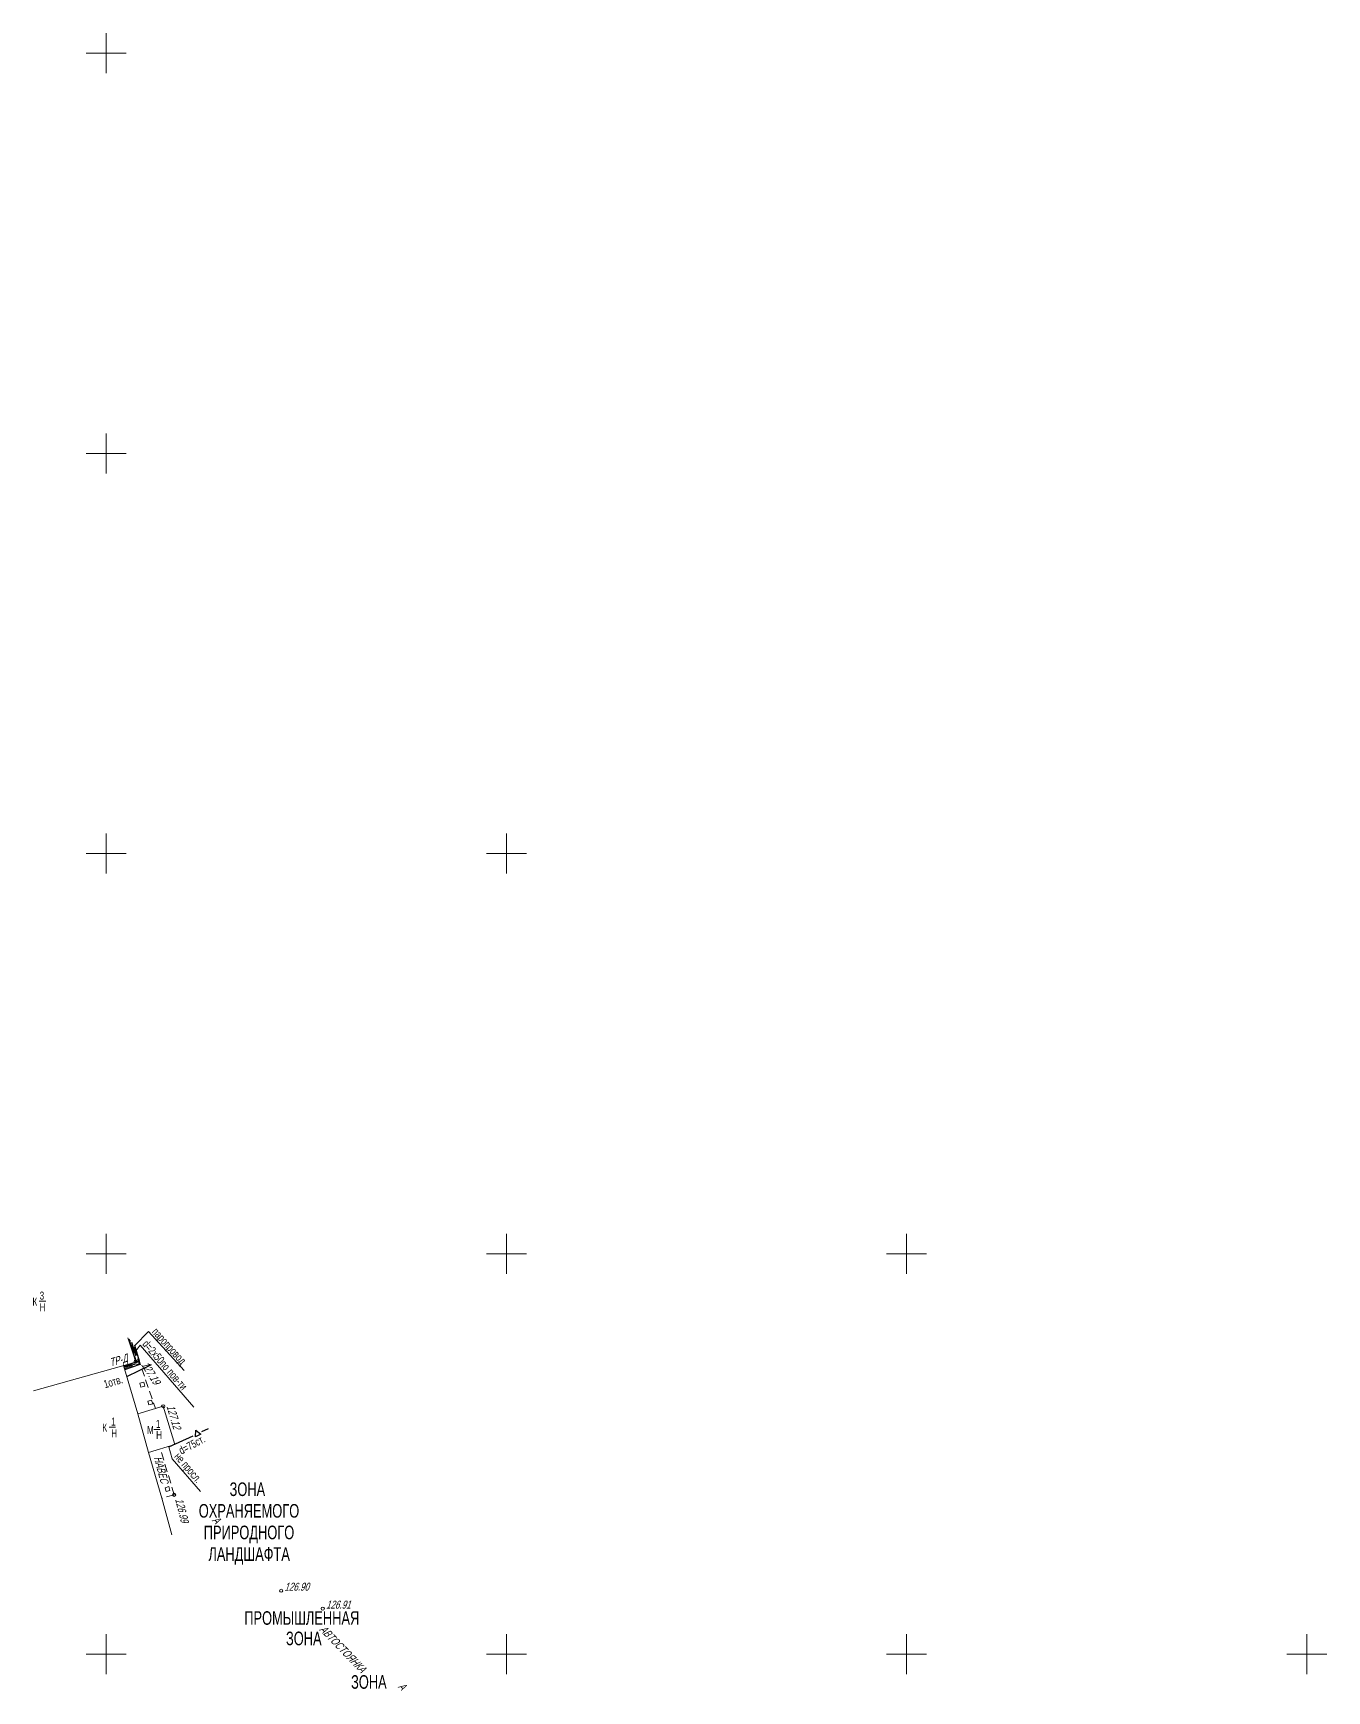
# Model space of a CAD drawing. Extents: x 10098 to 11902, y 8648 to 10202.
# Drawn here: x 10590.9 to 10752.5, y 9395.4 to 9602.5 of the extents above; entities that cross this region are included whole.
import ezdxf
from ezdxf.enums import TextEntityAlignment as Align

# ---------------------------------------------------------------- set-up
doc = ezdxf.new("R2010")
doc.units = 0
for name, color, linetype, lineweight in [('13_Воздуховод подземный', 7, 'Continuous', 30), ('6_Теплопровод', 3, 'Continuous', 30), ('8_Связь', 3, 'Continuous', 30)]:
    doc.layers.add(name, color=color, linetype=linetype, lineweight=lineweight)
for name, color, linetype in [('20_Строения', 7, 'Continuous'), ('23_Ограждения', 7, 'Continuous'), ('38_Высотные_отметки', 7, 'Continuous'), ('50_Красные_линии', 7, 'Continuous'), ('51_Сетка_координат', 7, 'Continuous'), ('52_Топонимика', 7, 'Continuous'), ('Подписи_зданий', 7, 'Continuous')]:
    doc.layers.add(name, color=color, linetype=linetype)
doc.styles.add('mggt', font='russian_1251.shx', dxfattribs={"width": 0.75, "oblique": 18, "height": 1})
doc.styles.add('Style-RUSSIAN_1251', font='RUSSIAN_1251.shx')

msp = doc.modelspace()

# ---------------------------------------------------------------- linework, layer by layer
at = {"layer": '13_Воздуховод подземный', "color": 8, "linetype": 'Continuous', "lineweight": 30}
for p, q in [((10607.83, 9425.9), (10610.85, 9427.28)), ((10611.15, 9427.15), (10611.18, 9427.98)), ((10611.83, 9427.46), (10611.15, 9427.15)), ((10611.18, 9427.98), (10611.83, 9427.46)), ((10611.94, 9427.79), (10612.78, 9428.17))]:
    msp.add_line(p, q, dxfattribs=at)
at = {"layer": '13_Воздуховод подземный', "color": 8, "linetype": 'Continuous', "lineweight": 15}
msp.add_lwpolyline([(10607.83, 9425.9), (10608.24, 9424.38), (10611.79, 9420.29)], dxfattribs=at)
at = {"layer": '20_Строения', "color": 8, "linetype": 'Continuous', "lineweight": 15}
for p, q in [((10603, 9439.09), (10602.97, 9439.2)), ((10603.43, 9437.65), (10603.14, 9438.61)), ((10603.48, 9438.33), (10603.77, 9437.38)), ((10602.21, 9435.86), (10603.16, 9436.18)), ((10603.29, 9436), (10602.34, 9435.68)), ((10603.8, 9436.39), (10603.57, 9437.17)), ((10603.63, 9436.33), (10603.8, 9436.39)), ((10604.1, 9436.27), (10603.76, 9436.16)), ((10603.91, 9436.9), (10604.1, 9436.27)), ((10607.19, 9424.2), (10606.91, 9425.16)), ((10607.62, 9422.77), (10607.33, 9423.73)), ((10608.05, 9421.33), (10607.76, 9422.29)), ((10607.03, 9419.49), (10606.93, 9419.47)), ((10608.48, 9419.89), (10607.51, 9419.63)), ((10608.48, 9419.89), (10608.19, 9420.85))]:
    msp.add_line(p, q, dxfattribs=at)
for points in [[(10602.7, 9439.51), (10603.69, 9436.51), (10602.94, 9436.27), (10590.92, 9432.9)], [(10608.18, 9414.9), (10606.93, 9419.47), (10605.28, 9425.19), (10608.55, 9426.17), (10607.12, 9430.95), (10603.95, 9430.01), (10602.15, 9436.04), (10602.15, 9436.04)], [(10604.19, 9433.82), (10604.68, 9433.96)], [(10604.19, 9433.82), (10604.33, 9433.34)], [(10604.33, 9433.34), (10604.81, 9433.47)], [(10604.68, 9433.96), (10604.81, 9433.47)], [(10605.19, 9431.6), (10605.67, 9431.73)], [(10605.19, 9431.6), (10605.32, 9431.12)], [(10605.67, 9431.73), (10605.8, 9431.25)], [(10605.28, 9425.19), (10603.95, 9430.01)], [(10605.32, 9431.12), (10605.8, 9431.25)], [(10607.34, 9420.77), (10607.82, 9420.91)], [(10607.34, 9420.77), (10607.47, 9420.29)], [(10607.47, 9420.29), (10607.95, 9420.42)], [(10607.82, 9420.91), (10607.95, 9420.42)]]:
    msp.add_lwpolyline(points, dxfattribs=at)
at = {"layer": '23_Ограждения', "color": 8, "linetype": 'Continuous', "lineweight": 15}
for p, q in [((10604.26, 9436.13), (10604.09, 9436.63)), ((10604.76, 9434.71), (10604.43, 9435.65)), ((10605.25, 9433.29), (10604.92, 9434.24)), ((10605.74, 9431.87), (10605.41, 9432.82)), ((10606.16, 9430.66), (10605.91, 9431.4))]:
    msp.add_line(p, q, dxfattribs=at)
at = {"layer": '38_Высотные_отметки', "color": 8, "lineweight": 9}
for centre in [(10603.67, 9436.55, 127.19), (10607.12, 9430.95, 127.12), (10608.48, 9419.89, 126.99), (10621.85, 9407.91, 126.9), (10627.05, 9405.67, 126.91)]:
    msp.add_circle(centre, 0.2, dxfattribs=at)
at = {"layer": '51_Сетка_координат', "color": 8, "lineweight": 15}
for points in [[(10600, 9602.5), (10600, 9597.5)], [(10597.5, 9600), (10602.5, 9600)], [(10600, 9552.5), (10600, 9547.5)], [(10597.5, 9550), (10602.5, 9550)], [(10600, 9502.5), (10600, 9497.5)], [(10650, 9502.5), (10650, 9497.5)], [(10597.5, 9500), (10602.5, 9500)], [(10647.5, 9500), (10652.5, 9500)], [(10600, 9452.5), (10600, 9447.5)], [(10600, 9452.5), (10600, 9447.5)], [(10650, 9452.5), (10650, 9447.5)], [(10700, 9452.5), (10700, 9447.5)], [(10597.5, 9450), (10602.5, 9450)], [(10597.5, 9450), (10602.5, 9450)], [(10647.5, 9450), (10652.5, 9450)], [(10697.5, 9450), (10702.5, 9450)], [(10600, 9402.5), (10600, 9397.5)], [(10650, 9402.5), (10650, 9397.5)], [(10700, 9402.5), (10700, 9397.5)], [(10750, 9402.5), (10750, 9397.5)], [(10597.5, 9400), (10602.5, 9400)], [(10647.5, 9400), (10652.5, 9400)], [(10697.5, 9400), (10702.5, 9400)], [(10747.5, 9400), (10752.5, 9400)]]:
    msp.add_lwpolyline(points, dxfattribs=at)
at = {"layer": '6_Теплопровод', "color": 8, "linetype": 'Continuous', "lineweight": 30}
for p, q in [((10602.82, 9439.37), (10603.48, 9437.18)), ((10603.17, 9438.97), (10603.69, 9437.24)), ((10603.93, 9437.31), (10603.55, 9438.55)), ((10603.72, 9436.46), (10602.18, 9435.96)), ((10603.61, 9436.23), (10602.23, 9435.78)), ((10602.3, 9435.55), (10604.25, 9436.2)), ((10603.48, 9437.18), (10603.71, 9436.45)), ((10604.14, 9436.59), (10603.93, 9437.31)), ((10604.25, 9436.2), (10604.14, 9436.59))]:
    msp.add_line(p, q, dxfattribs=at)
at = {"layer": '6_Теплопровод', "color": 8, "linetype": 'Continuous', "lineweight": 15}
for points in [[(10603.55, 9438.55), (10605.26, 9440.28), (10609.73, 9435.43)], [(10603.74, 9437.93), (10604.25, 9438.6), (10610.92, 9430.86)]]:
    msp.add_lwpolyline(points, dxfattribs=at)
at = {"layer": '6_Теплопровод', "color": 8, "linetype": 'Continuous', "lineweight": 30}
msp.add_circle((10603.9, 9436.52), 0.05, dxfattribs=at)
at = {"layer": '8_Связь', "color": 8, "linetype": 'Continuous', "lineweight": 30}
msp.add_line((10602.56, 9434.67), (10605.66, 9436.17), dxfattribs=at)
at = {"layer": 'Подписи_зданий', "color": 8, "linetype": 'Continuous', "lineweight": 15}
for p, q in [((10591.63, 9444.08), (10592.43, 9444.08)), ((10600.36, 9428.35), (10601.16, 9428.35)), ((10605.95, 9428.05), (10606.75, 9428.05))]:
    msp.add_line(p, q, dxfattribs=at)

# ---------------------------------------------------------------- texts
at = {"layer": '13_Воздуховод подземный', "color": 8, "linetype": 'Continuous', "lineweight": 15, "style": 'mggt', "width": 0.75}
for s, rotation, p in [('не просл.', 310.3224, (10608.44, 9424.64)), ('d=75ст.', 28.1373, (10609.4, 9424.89))]:
    msp.add_text(s, height=1, rotation=rotation, dxfattribs=at).set_placement(p)
at = {"layer": '38_Высотные_отметки', "color": 8, "lineweight": 15, "style": 'mggt', "oblique": 18, "width": 0.75}
for s, rotation, p in [('127.19    ', 302.0768, (10604.32, 9436.17, 127.19)), ('127.12    ', 286.7097, (10607.52, 9430.95, 127.12)), ('126.99    ', 284.1641, (10608.6, 9419.33, 126.99))]:
    msp.add_text(s, height=1, rotation=rotation, dxfattribs=at).set_placement(p)
for s, p in [('126.90    ', (10622.25, 9407.91, 126.9)), ('126.91    ', (10627.45, 9405.67, 126.91))]:
    msp.add_text(s, height=1, dxfattribs=at).set_placement(p)
at = {"layer": '50_Красные_линии', "color": 8, "linetype": 'Continuous', "lineweight": 53, "style": 'Style-RUSSIAN_1251', "width": 0.705883}
for s, p in [('ЗОНА', (10617.63, 9420.59)), (' ОХРАНЯЕМОГО', (10617.61, 9417.89)), (' ПРИРОДНОГО', (10617.61, 9415.19)), (' ЛАНДШАФТА', (10617.63, 9412.49)), ('ЗОНА', (10632.81, 9396.51))]:
    msp.add_text(s, height=1.7, dxfattribs=at).set_placement(p, align=Align.MIDDLE_CENTER)
for s, p in [('ПРОМЫШЛЕННАЯ ', (10624.65, 9403.65)), ('ЗОНА', (10624.68, 9401.1))]:
    msp.add_text(s, height=1.7, dxfattribs=at).set_placement(p, align=Align.CENTER)
at = {"layer": '52_Топонимика', "color": 8, "lineweight": 15, "style": 'mggt', "oblique": 18, "width": 0.75}
for s, rotation, p in [('ТР-Д', 16.4266, (10600.55, 9435.9)), ('НАВЕС', 285.4402, (10605.91, 9424.59)), ('А', 315.0035, (10613.17, 9416.66)), ('А', 315.0035, (10636.38, 9395.87))]:
    msp.add_text(s, height=1, rotation=rotation, dxfattribs=at).set_placement(p)
at = {"layer": '52_Топонимика', "color": 8, "linetype": 'Continuous', "lineweight": 15, "style": 'mggt', "oblique": 18, "width": 0.75}
msp.add_text('АВТОСТОЯНКА', height=1, rotation=313.9371, dxfattribs=at).set_placement((10626.57, 9403.01))
at = {"layer": '6_Теплопровод', "color": 8, "linetype": 'Continuous', "lineweight": 15, "style": 'mggt', "width": 0.75}
for s, rotation, p in [('паропровод', 312.0945, (10605.63, 9440.2)), ('d=2х50по пов-ти', 310.8654, (10604.44, 9438.68))]:
    msp.add_text(s, height=1, rotation=rotation, dxfattribs=at).set_placement(p)
at = {"layer": '8_Связь', "color": 8, "linetype": 'Continuous', "lineweight": 15, "style": 'mggt', "width": 0.75}
msp.add_text('1отв.', height=1, rotation=16.2795, dxfattribs=at).set_placement((10599.85, 9433.2))
at = {"layer": 'Подписи_зданий', "color": 8, "linetype": 'Continuous', "lineweight": 15, "style": 'mggt', "width": 0.75}
for s, p in [('К', (10590.78, 9443.53)), ('3', (10591.68, 9444.28)), ('Н', (10591.68, 9442.83)), ('1', (10600.61, 9428.55)), ('1', (10606.2, 9428.25)), ('К', (10599.51, 9427.8)), ('Н', (10600.62, 9427.07)), ('М', (10605.1, 9427.5)), ('Н', (10606.23, 9426.86))]:
    msp.add_text(s, height=1, dxfattribs=at).set_placement(p)

doc.saveas('drawing.dxf')
